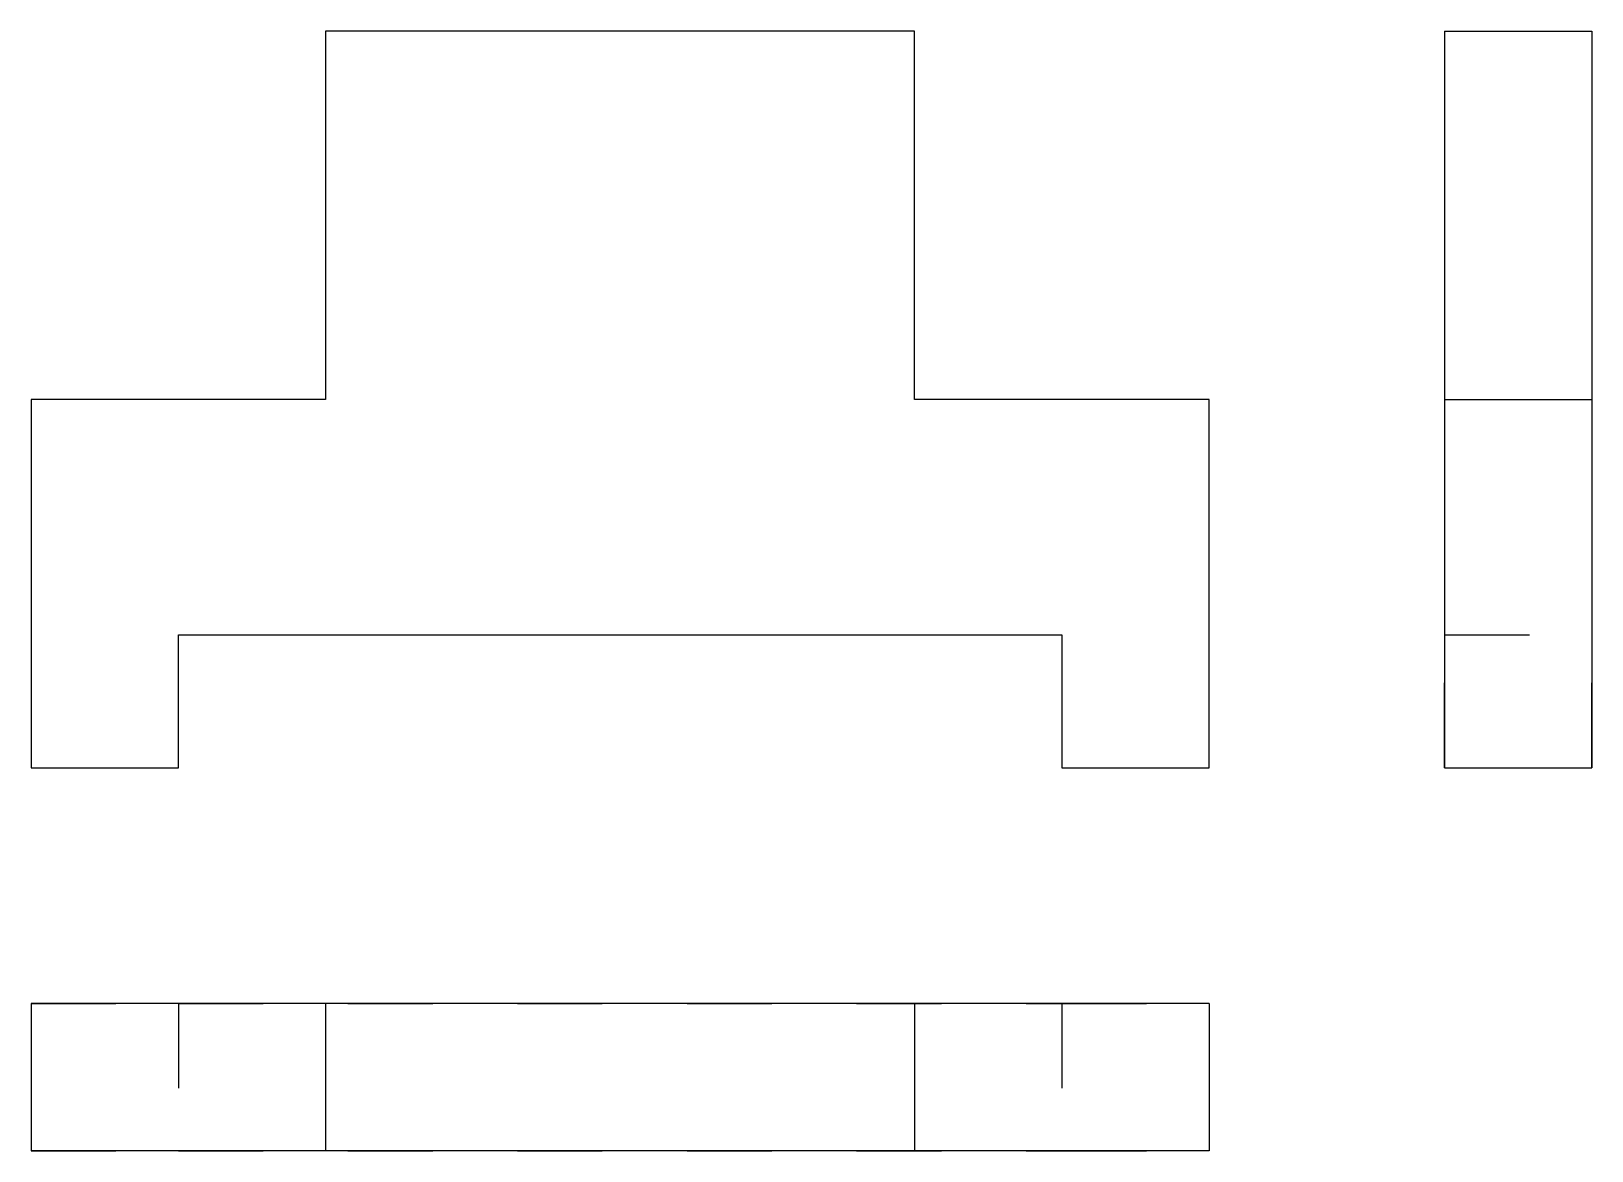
# Model space of a CAD drawing. Extents: x 0 to 1.84, y 0 to 1.32.
import ezdxf

# ---------------------------------------------------------------- set-up
doc = ezdxf.new("R2010")
doc.units = 0
doc.linetypes.add('HIDDEN', pattern=[0.069469, 0.046336, -0.023133])
for name, color, linetype in [('FRONT', 7, 'CONTINUOUS'), ('LEFT', 7, 'CONTINUOUS'), ('LEFT_HID', 7, 'HIDDEN'), ('TOP', 7, 'CONTINUOUS'), ('TOP_HID', 7, 'HIDDEN')]:
    doc.layers.add(name, color=color, linetype=linetype)

msp = doc.modelspace()

# ---------------------------------------------------------------- linework, layer by layer
at = {"layer": 'FRONT'}
for p, q in [((1.042037, 1.319913), (0.347346, 1.319913)), ((0.347346, 1.319913), (0.347346, 0.885731)), ((1.042037, 0.885731), (1.042037, 1.319913)), ((0.347346, 0.885731), (0, 0.885731)), ((0, 0.885731), (0, 0.451549)), ((1.389382, 0.885731), (1.042037, 0.885731)), ((1.389382, 0.451549), (1.389382, 0.885731)), ((0.173673, 0.451549), (0.173673, 0.608246)), ((0.173673, 0.608246), (1.215709, 0.608246)), ((1.215709, 0.608246), (1.215709, 0.451549)), ((0, 0.451549), (0.173673, 0.451549)), ((1.215709, 0.451549), (1.389382, 0.451549))]:
    msp.add_line(p, q, dxfattribs=at)
at = {"layer": 'LEFT'}
for p, q in [((1.667258, 1.319913), (1.840931, 1.319913)), ((1.667258, 1.319913), (1.667258, 0.885731)), ((1.840931, 1.319913), (1.840931, 0.885731)), ((1.667258, 0.885731), (1.840931, 0.885731)), ((1.667258, 0.885731), (1.667258, 0.451549)), ((1.840931, 0.885731), (1.840931, 0.451549)), ((1.667258, 0.451549), (1.840931, 0.451549))]:
    msp.add_line(p, q, dxfattribs=at)
at = {"layer": 'LEFT_HID', "linetype": 'HIDDEN'}
for p, q in [((1.667258, 0.608246), (1.840931, 0.608246)), ((1.667258, 0.451549), (1.667258, 0.608246)), ((1.667258, 0.608246), (1.840931, 0.608246)), ((1.667258, 0.608246), (1.667258, 0.451549)), ((1.840931, 0.451549), (1.840931, 0.608246)), ((1.840931, 0.608246), (1.840931, 0.451549))]:
    msp.add_line(p, q, dxfattribs=at)
at = {"layer": 'TOP'}
for p, q in [((0, 0.173673), (0, 0)), ((0.347346, 0.173673), (0, 0.173673)), ((0.347346, 0.173673), (0.347346, 0)), ((1.042037, 0.173673), (0.347346, 0.173673)), ((1.389382, 0.173673), (1.042037, 0.173673)), ((1.042037, 0.173673), (1.042037, 0)), ((1.389382, 0.173673), (1.389382, 0)), ((0.347346, 0), (0, 0)), ((1.042037, 0), (0.347346, 0)), ((1.389382, 0), (1.042037, 0))]:
    msp.add_line(p, q, dxfattribs=at)
at = {"layer": 'TOP_HID', "linetype": 'HIDDEN'}
for p, q in [((0, 0.173673), (0.173673, 0.173673)), ((0.173673, 0.173673), (0.173673, 0)), ((0.173673, 0.173673), (0.173673, 0)), ((0.173673, 0.173673), (1.215709, 0.173673)), ((1.215709, 0.173673), (1.215709, 0)), ((1.215709, 0.173673), (1.215709, 0)), ((1.215709, 0.173673), (1.389382, 0.173673)), ((0, 0), (0.173673, 0)), ((0.173673, 0), (1.215709, 0)), ((1.215709, 0), (1.389382, 0))]:
    msp.add_line(p, q, dxfattribs=at)

doc.saveas('drawing.dxf')
